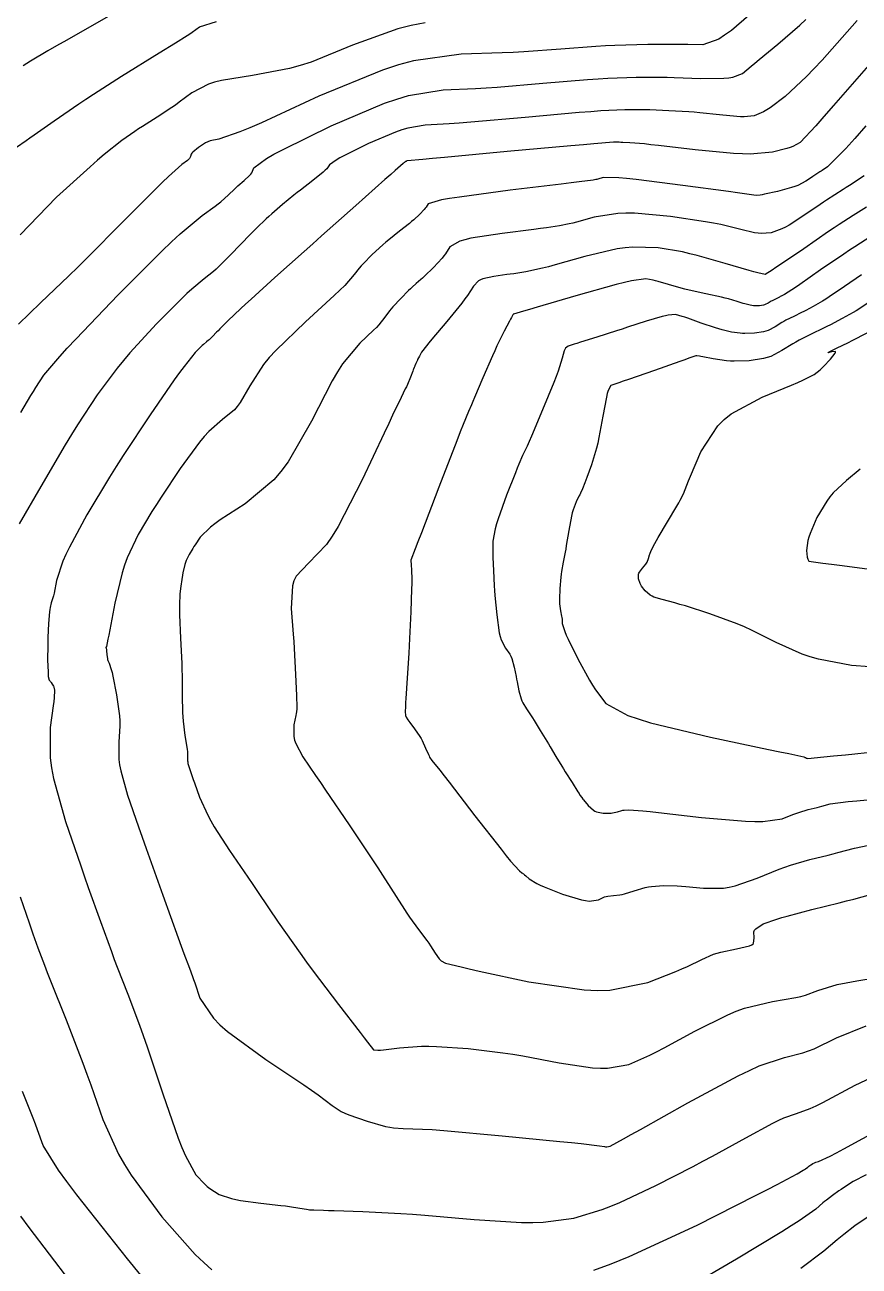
# Model space of a CAD drawing. Header units: metres. Extents: x 837117 to 838479, y 1189012 to 1191015.
# Drawn here: x 838061.8 to 838145.3, y 1189309.5 to 1189433.7 of the extents above; entities that cross this region are included whole.
import ezdxf

# ---------------------------------------------------------------- set-up
doc = ezdxf.new("R2010")
doc.units = ezdxf.units.M
doc.header["$LTSCALE"] = 0.3
doc.layers.add('COTAS 10', color=1, linetype='Continuous')
doc.layers.add('COTAS INT', color=252, linetype='Continuous')

msp = doc.modelspace()

# ---------------------------------------------------------------- linework, layer by layer
at = {"layer": 'COTAS 10'}
for points in [[(838061.37, 1189394.89), (838062.37, 1189396.59), (838062.63, 1189397.01), (838062.87, 1189397.41), (838063.67, 1189398.63), (838065.25, 1189400.51), (838065.99, 1189401.32), (838066.86, 1189402.25), (838071.1, 1189406.66), (838075.48, 1189411.05), (838076.45, 1189411.97), (838077.31, 1189412.77), (838079.5, 1189414.6), (838080.82, 1189415.54), (838081.12, 1189415.77), (838081.39, 1189415.99), (838082.14, 1189416.67), (838082.73, 1189417.26), (838082.9, 1189417.42), (838083.07, 1189417.57), (838083.71, 1189418.1), (838084.26, 1189418.6), (838084.37, 1189418.74), (838084.47, 1189418.88), (838084.69, 1189419.37), (838085.95, 1189420.32), (838086.7, 1189420.74), (838087.62, 1189421.23), (838092.42, 1189423.58), (838097.75, 1189425.84), (838099.01, 1189426.27), (838100.18, 1189426.62), (838103.62, 1189427.2), (838106.88, 1189427.32), (838107.94, 1189427.38), (838109.05, 1189427.46), (838113.62, 1189427.84), (838118.09, 1189428.22), (838119.15, 1189428.29), (838120.12, 1189428.35), (838122.96, 1189428.46), (838125.37, 1189428.45), (838126.06, 1189428.44), (838126.77, 1189428.42), (838129.43, 1189428.33), (838131.74, 1189428.34), (838132.22, 1189428.38), (838132.64, 1189428.44), (838133.61, 1189428.82), (838134.48, 1189429.57), (838134.84, 1189429.87), (838135.25, 1189430.21), (838137.15, 1189431.75), (838139.34, 1189433.66), (838139.93, 1189434.22)], [(838146.01, 1189415.45), (838144.66, 1189414.6), (838143.29, 1189413.72), (838142.78, 1189413.38), (838142.22, 1189413), (838139.73, 1189411.29), (838137.41, 1189409.69), (838136.95, 1189409.39), (838136.57, 1189409.13), (838135.86, 1189408.71), (838135.13, 1189408.86), (838134.74, 1189408.96), (838134.26, 1189409.1), (838131.86, 1189409.82), (838129.05, 1189410.62), (838128.31, 1189410.79), (838127.59, 1189410.96), (838125.16, 1189411.39), (838122.62, 1189411.45), (838121.85, 1189411.37), (838121.04, 1189411.26), (838117.83, 1189410.51), (838114.85, 1189409.66), (838114.17, 1189409.48), (838113.57, 1189409.33), (838111.92, 1189408.97), (838110.7, 1189408.78), (838110.35, 1189408.74), (838110, 1189408.69), (838108.71, 1189408.52), (838107.6, 1189408.27), (838107.36, 1189408.17), (838107.16, 1189408.06), (838106.67, 1189407.53), (838106.08, 1189406.61), (838105.81, 1189406.26), (838105.5, 1189405.85), (838103.99, 1189404.01), (838102.51, 1189402.24), (838102.21, 1189401.87), (838101.96, 1189401.56), (838101.47, 1189400.92), (838101.32, 1189400.66), (838101.29, 1189400.59), (838101.25, 1189400.54), (838101.16, 1189400.36), (838101.07, 1189400.19), (838101.05, 1189400.13), (838101.02, 1189400.06), (838100.91, 1189399.8), (838100.81, 1189399.57), (838100.79, 1189399.52), (838100.77, 1189399.48), (838100.73, 1189399.41), (838100.67, 1189399.24), (838100.63, 1189399.15), (838100.59, 1189399.03), (838100.36, 1189398.44), (838100.05, 1189397.69), (838099.95, 1189397.47), (838099.84, 1189397.25), (838099.43, 1189396.41), (838098.57, 1189394.62), (838098.18, 1189393.8), (838097.72, 1189392.84), (838095.54, 1189388.17), (838093.12, 1189383.49), (838092.53, 1189382.51), (838091.96, 1189381.67), (838090.16, 1189379.8), (838088.91, 1189378.51), (838088.7, 1189378.04), (838088.54, 1189377.53), (838088.41, 1189375.27), (838088.62, 1189372.7), (838088.67, 1189371.98), (838088.71, 1189371.26), (838088.85, 1189368.67), (838088.94, 1189366.56), (838088.95, 1189366.15), (838088.97, 1189365.81), (838088.98, 1189365.23), (838088.94, 1189364.93), (838088.91, 1189364.77), (838088.87, 1189364.58), (838088.68, 1189363.64), (838088.68, 1189362.45), (838088.76, 1189362.1), (838088.88, 1189361.75), (838089.59, 1189360.43), (838090.87, 1189358.56), (838091.34, 1189357.86), (838091.87, 1189357.08), (838094.22, 1189353.61), (838096.57, 1189350.11), (838097.09, 1189349.31), (838097.57, 1189348.58), (838099.75, 1189345.15), (838100, 1189344.77), (838100.26, 1189344.4), (838101.18, 1189343.14), (838102, 1189342.04), (838102.19, 1189341.78), (838102.36, 1189341.53), (838102.84, 1189340.78), (838103.22, 1189340.23), (838103.34, 1189340.12), (838103.45, 1189340.01), (838103.88, 1189339.77), (838105.43, 1189339.4), (838106.24, 1189339.21), (838107.23, 1189338.99), (838112.22, 1189337.91), (838117.75, 1189337.1), (838119.09, 1189337.05), (838120.33, 1189337.08), (838124.12, 1189337.83), (838126.92, 1189338.95), (838127.54, 1189339.21), (838128.09, 1189339.45), (838129.54, 1189340.16), (838130.69, 1189340.67), (838131.05, 1189340.78), (838131.44, 1189340.89), (838133, 1189341.2), (838134.31, 1189341.52), (838134.53, 1189341.63), (838134.69, 1189341.76), (838134.78, 1189342.32), (838134.73, 1189342.93), (838134.8, 1189343.08), (838134.92, 1189343.23), (838135.66, 1189343.71), (838137.02, 1189344.19), (838137.52, 1189344.34), (838138.07, 1189344.5), (838140.53, 1189345.14), (838143.27, 1189345.82), (838144.01, 1189346.01), (838144.73, 1189346.2), (838147.26, 1189346.89)], [(838145.37, 1189389.21), (838144.02, 1189388.1), (838142.67, 1189386.84), (838142.34, 1189386.44), (838142.03, 1189386.03), (838141.05, 1189384.37), (838140.38, 1189382.78), (838140.25, 1189382.41), (838140.15, 1189382.07), (838140.02, 1189381.07), (838140.08, 1189380.43), (838140.1, 1189380.3), (838140.13, 1189380.2), (838140.23, 1189380.02), (838141.65, 1189379.83), (838142.51, 1189379.72), (838143.57, 1189379.58), (838149.05, 1189378.86)], [(838077.08, 1189304), (838072.05, 1189310.19), (838066.96, 1189316.6), (838065.96, 1189317.93), (838065.13, 1189319.07), (838063.59, 1189321.54), (838063.04, 1189323.11), (838062.83, 1189323.67), (838062.59, 1189324.28), (838061.54, 1189326.95)], [(838145.99, 1189318.6), (838144.67, 1189317.94), (838143.7, 1189317.29), (838143.47, 1189317.13), (838143.25, 1189316.98), (838142.59, 1189316.52), (838142, 1189316.07), (838141.82, 1189315.93), (838141.64, 1189315.78), (838140.94, 1189315.17), (838139.27, 1189313.99), (838138.48, 1189313.48), (838137.55, 1189312.9), (838132.98, 1189310.14), (838128.1, 1189307.27)]]:
    msp.add_lwpolyline(points, dxfattribs=at)
at = {"layer": 'COTAS INT'}
for points in [[(838135.47, 1189435.69), (838132.48, 1189433.14), (838131.81, 1189432.66), (838131.22, 1189432.27), (838129.64, 1189431.69), (838128.11, 1189431.72), (838127.54, 1189431.72), (838126.91, 1189431.73), (838124.11, 1189431.72), (838120.82, 1189431.64), (838119.88, 1189431.59), (838118.93, 1189431.54), (838115.42, 1189431.26), (838111.7, 1189430.98), (838110.63, 1189430.92), (838109.53, 1189430.88), (838105.42, 1189430.77), (838100.66, 1189430.09), (838099.15, 1189429.68), (838097.57, 1189429.17), (838091.19, 1189426.54), (838085.46, 1189423.9), (838084.29, 1189423.39), (838083.29, 1189422.97), (838081.19, 1189422.26), (838080.31, 1189422.07), (838080.08, 1189421.98), (838079.86, 1189421.89), (838079.13, 1189421.42), (838078.59, 1189420.95), (838078.49, 1189420.85), (838078.42, 1189420.75), (838078.33, 1189420.52), (838078.23, 1189420.3), (838078.15, 1189420.22), (838078.05, 1189420.12), (838077.48, 1189419.7), (838076.14, 1189418.53), (838075.55, 1189417.96), (838074.87, 1189417.29), (838071.61, 1189414), (838067.98, 1189410.34), (838067.06, 1189409.44), (838066.18, 1189408.58), (838063.33, 1189405.88), (838061.11, 1189403.73)], [(838060.93, 1189421.46), (838061.89, 1189422.11), (838062.27, 1189422.38), (838062.7, 1189422.68), (838064.7, 1189424.1), (838067.16, 1189425.79), (838067.88, 1189426.27), (838068.62, 1189426.76), (838071.43, 1189428.54), (838075.22, 1189430.88), (838076.83, 1189431.88), (838078, 1189432.62), (838078.27, 1189432.8), (838078.52, 1189432.97), (838079.25, 1189433.51), (838080.93, 1189434.03)], [(838145.09, 1189434.12), (838141.56, 1189430.16), (838140.74, 1189429.28), (838139.99, 1189428.51), (838137.86, 1189426.52), (838136.37, 1189425.4), (838136.02, 1189425.18), (838135.7, 1189424.98), (838134.76, 1189424.58), (838133.77, 1189424.5), (838133.41, 1189424.5), (838133.02, 1189424.52), (838131.29, 1189424.69), (838129.32, 1189424.9), (838128.77, 1189424.95), (838128.22, 1189424.99), (838126.21, 1189425.1), (838124.32, 1189425.17), (838123.83, 1189425.18), (838123.36, 1189425.19), (838121.82, 1189425.2), (838119.42, 1189425.07), (838118.41, 1189425), (838117.26, 1189424.91), (838111.83, 1189424.42), (838106.4, 1189423.94), (838105.24, 1189423.84), (838104.23, 1189423.77), (838101.83, 1189423.64), (838100.09, 1189423.34), (838099.5, 1189423.17), (838098.86, 1189422.95), (838096.17, 1189421.81), (838093.75, 1189420.62), (838093.28, 1189420.37), (838092.91, 1189420.16), (838092.27, 1189419.68), (838091.98, 1189419.29), (838091.81, 1189419.14), (838091.61, 1189418.96), (838090.59, 1189418.12), (838089.36, 1189417.16), (838089.03, 1189416.9), (838088.7, 1189416.64), (838087.56, 1189415.7), (838086.49, 1189414.78), (838086.2, 1189414.52), (838085.92, 1189414.27), (838084.96, 1189413.35), (838083.99, 1189412.38), (838083.7, 1189412.08), (838083.41, 1189411.78), (838082.29, 1189410.6), (838081.19, 1189409.49), (838080.9, 1189409.23), (838080.63, 1189408.99), (838079.72, 1189408.28), (838078.47, 1189407.24), (838077.99, 1189406.79), (838077.44, 1189406.26), (838074.95, 1189403.77), (838072.28, 1189400.88), (838071.62, 1189400.1), (838070.99, 1189399.34), (838068.99, 1189396.65), (838067.04, 1189393.65), (838066.44, 1189392.68), (838065.81, 1189391.66), (838063.35, 1189387.49), (838061.2, 1189383.74)], [(838101.83, 1189433.88), (838100.44, 1189433.62), (838099.09, 1189433.3), (838094.55, 1189431.67), (838090.42, 1189429.97), (838089.32, 1189429.62), (838088.25, 1189429.31), (838084.55, 1189428.61), (838081.45, 1189428.12), (838080.76, 1189427.94), (838080.14, 1189427.75), (838078.48, 1189426.9), (838077.22, 1189425.94), (838076.85, 1189425.67), (838076.47, 1189425.41), (838075.01, 1189424.46), (838073.53, 1189423.52), (838073.14, 1189423.27), (838072.76, 1189423.02), (838071.47, 1189422.12), (838069.71, 1189420.71), (838069.04, 1189420.14), (838068.3, 1189419.48), (838064.94, 1189416.45), (838061.3, 1189412.68)], [(838071.02, 1189435.05), (838065.95, 1189432.17), (838064.92, 1189431.58), (838064.07, 1189431.08), (838062.34, 1189430.06), (838061.6, 1189429.59)], [(838147.61, 1189431.22), (838142.72, 1189425.61), (838141.74, 1189424.51), (838140.93, 1189423.6), (838139.37, 1189421.93), (838138.64, 1189421.53), (838138.36, 1189421.43), (838138.04, 1189421.32), (838136.59, 1189420.95), (838134.38, 1189420.76), (838133.59, 1189420.77), (838132.71, 1189420.8), (838128.86, 1189421.17), (838125.2, 1189421.61), (838124.43, 1189421.7), (838123.78, 1189421.77), (838122.32, 1189421.9), (838121.61, 1189421.93), (838121.43, 1189421.93), (838121.26, 1189421.94), (838120.68, 1189421.94), (838118.72, 1189421.79), (838117.68, 1189421.7), (838116.42, 1189421.59), (838110.04, 1189421), (838103.76, 1189420.42), (838102.55, 1189420.3), (838101.59, 1189420.21), (838100.04, 1189420.07), (838100, 1189420.07), (838099.98, 1189420.06), (838099.93, 1189420.03), (838099.88, 1189420.01), (838099.87, 1189420.01), (838099.86, 1189420), (838099.85, 1189419.99), (838099.84, 1189419.99), (838099.84, 1189419.98), (838099.84, 1189419.98), (838099.77, 1189419.93), (838099.75, 1189419.91), (838099.73, 1189419.9), (838099.63, 1189419.81), (838098.84, 1189419.11), (838098.38, 1189418.7), (838097.81, 1189418.2), (838094.9, 1189415.62), (838091.47, 1189412.58), (838090.58, 1189411.79), (838089.72, 1189411.01), (838086.8, 1189408.4), (838084.4, 1189406.23), (838083.86, 1189405.74), (838083.38, 1189405.29), (838082.09, 1189404.06), (838081.28, 1189403.26), (838081.1, 1189403.08), (838080.95, 1189402.93), (838080.54, 1189402.51), (838080.28, 1189402.25), (838080.21, 1189402.18), (838080.15, 1189402.13), (838079.93, 1189401.96), (838079.64, 1189401.71), (838079.52, 1189401.61), (838079.39, 1189401.48), (838078.81, 1189400.89), (838077.7, 1189399.51), (838077.24, 1189398.89), (838076.72, 1189398.16), (838074.3, 1189394.66), (838071.61, 1189390.59), (838070.91, 1189389.49), (838070.23, 1189388.42), (838067.98, 1189384.66), (838066.23, 1189381.43), (838065.87, 1189380.69), (838065.57, 1189380), (838064.93, 1189378.08), (838064.68, 1189376.82), (838064.62, 1189376.55), (838064.57, 1189376.33), (838064.41, 1189375.84), (838064.3, 1189375.37), (838064.27, 1189375.17), (838064.24, 1189374.93), (838064.14, 1189373.78), (838064.07, 1189372.39), (838064.06, 1189371.99), (838064.05, 1189371.59), (838064.04, 1189370.13), (838064.08, 1189368.91), (838064.09, 1189368.67), (838064.11, 1189368.47), (838064.2, 1189368.09), (838064.32, 1189367.96), (838064.35, 1189367.92), (838064.39, 1189367.88), (838064.51, 1189367.72), (838064.62, 1189367.52), (838064.65, 1189367.45), (838064.67, 1189367.39), (838064.74, 1189367.11), (838064.71, 1189366.35), (838064.67, 1189365.98), (838064.61, 1189365.54), (838064.3, 1189363.36), (838064.3, 1189360.32), (838064.43, 1189359.33), (838064.63, 1189358.27), (838065.84, 1189353.95), (838067.35, 1189349.53), (838067.74, 1189348.42), (838068.11, 1189347.36), (838069.32, 1189343.95), (838070.42, 1189340.95), (838070.71, 1189340.16), (838071.01, 1189339.38), (838072.06, 1189336.69), (838073.23, 1189333.58), (838073.6, 1189332.54), (838073.99, 1189331.42), (838075.57, 1189326.69), (838077.11, 1189322.26), (838077.48, 1189321.33), (838077.83, 1189320.51), (838078.87, 1189318.61), (838079.77, 1189317.65), (838080.02, 1189317.42), (838080.28, 1189317.22), (838081.21, 1189316.63), (838082.43, 1189316.21), (838082.87, 1189316.11), (838083.34, 1189316.02), (838085.39, 1189315.75), (838087.4, 1189315.54), (838087.84, 1189315.49), (838088.24, 1189315.44), (838089.29, 1189315.27), (838089.95, 1189315.15), (838090.11, 1189315.12), (838090.26, 1189315.1), (838090.69, 1189315.08), (838091.67, 1189315.06), (838092.15, 1189315.04), (838092.72, 1189315.02), (838095.58, 1189314.94), (838099.4, 1189314.74), (838100.58, 1189314.66), (838101.81, 1189314.57), (838106.73, 1189314.13), (838111.47, 1189313.83), (838112.6, 1189313.83), (838113.64, 1189313.86), (838116.73, 1189314.26), (838119.55, 1189315.13), (838120.41, 1189315.47), (838121.32, 1189315.84), (838124.93, 1189317.52), (838128.65, 1189319.44), (838129.64, 1189319.95), (838130.6, 1189320.47), (838133.92, 1189322.29), (838136.63, 1189323.76), (838137.22, 1189324.05), (838137.73, 1189324.29), (838138.99, 1189324.73), (838140.37, 1189325.24), (838140.97, 1189325.51), (838141.65, 1189325.85), (838144.87, 1189327.57), (838148.72, 1189329.38)], [(838145.95, 1189423.57), (838144.84, 1189422.33), (838143.93, 1189421.32), (838142.12, 1189419.48), (838141.58, 1189419.13), (838141.46, 1189419.05), (838141.35, 1189418.98), (838141.05, 1189418.79), (838140.74, 1189418.59), (838140.63, 1189418.51), (838140.5, 1189418.43), (838139.94, 1189418.04), (838139.12, 1189417.62), (838138.82, 1189417.5), (838138.5, 1189417.4), (838137.1, 1189417.02), (838135.81, 1189416.74), (838135.56, 1189416.69), (838135.35, 1189416.65), (838134.97, 1189416.6), (838133.8, 1189416.77), (838133.09, 1189416.88), (838132.21, 1189417), (838127.62, 1189417.63), (838122.94, 1189418.22), (838122, 1189418.32), (838121.21, 1189418.39), (838119.64, 1189418.4), (838119.13, 1189418.26), (838119.02, 1189418.23), (838118.92, 1189418.2), (838118.64, 1189418.14), (838117.24, 1189417.97), (838116.44, 1189417.87), (838115.45, 1189417.75), (838110.35, 1189417.13), (838105.26, 1189416.46), (838104.28, 1189416.31), (838103.48, 1189416.17), (838102.13, 1189415.78), (838101.92, 1189415.44), (838101.84, 1189415.33), (838101.74, 1189415.22), (838101.31, 1189414.75), (838100.69, 1189414.19), (838100.48, 1189414.01), (838100.25, 1189413.82), (838099.27, 1189413.05), (838098.18, 1189412.19), (838097.88, 1189411.94), (838097.59, 1189411.68), (838096.53, 1189410.71), (838095.62, 1189409.79), (838095.41, 1189409.57), (838095.23, 1189409.35), (838094.74, 1189408.69), (838093.78, 1189407.61), (838093.3, 1189407.14), (838092.72, 1189406.59), (838089.85, 1189403.97), (838086.87, 1189401.1), (838086.23, 1189400.39), (838085.66, 1189399.71), (838084.27, 1189397.57), (838083.31, 1189395.89), (838083.02, 1189395.51), (838082.73, 1189395.16), (838081.56, 1189394.19), (838080.17, 1189392.98), (838079.72, 1189392.49), (838079.25, 1189391.92), (838077.32, 1189389.3), (838075.4, 1189386.41), (838074.93, 1189385.67), (838074.48, 1189384.97), (838073.1, 1189382.68), (838072, 1189380.35), (838071.74, 1189379.62), (838071.5, 1189378.86), (838070.76, 1189375.8), (838070.26, 1189373.13), (838070.16, 1189372.62), (838070.08, 1189372.2), (838069.92, 1189371.48), (838069.88, 1189371.39), (838069.88, 1189371.37), (838069.88, 1189371.35), (838069.89, 1189371.3), (838069.92, 1189371.17), (838069.93, 1189371.11), (838069.94, 1189371.03), (838069.97, 1189370.66), (838070.02, 1189370.25), (838070.04, 1189370.16), (838070.07, 1189370.07), (838070.21, 1189369.8), (838070.41, 1189369.18), (838070.49, 1189368.87), (838070.57, 1189368.5), (838070.93, 1189366.65), (838071.22, 1189364.55), (838071.26, 1189364.03), (838071.27, 1189363.52), (838071.17, 1189361.89), (838071.17, 1189360.18), (838071.25, 1189359.62), (838071.36, 1189359.03), (838072.04, 1189356.6), (838073.13, 1189353.44), (838073.5, 1189352.39), (838073.89, 1189351.27), (838075.57, 1189346.6), (838077.11, 1189342.33), (838077.42, 1189341.47), (838077.69, 1189340.74), (838078.24, 1189339.27), (838078.54, 1189338.46), (838078.64, 1189338.15), (838078.76, 1189337.81), (838079.27, 1189336.28), (838080.63, 1189334.27), (838081.28, 1189333.62), (838082.06, 1189332.94), (838085.87, 1189330.15), (838089.69, 1189327.6), (838090.46, 1189327.06), (838091.12, 1189326.6), (838092.51, 1189325.53), (838093.42, 1189324.94), (838093.78, 1189324.77), (838094.18, 1189324.59), (838096.02, 1189323.95), (838097.87, 1189323.44), (838098.29, 1189323.35), (838098.66, 1189323.29), (838099.62, 1189323.24), (838101.56, 1189323.18), (838102.54, 1189323.12), (838103.71, 1189323.02), (838109.53, 1189322.51), (838115.32, 1189321.94), (838116.48, 1189321.83), (838117.44, 1189321.73), (838119.28, 1189321.5), (838119.79, 1189321.42), (838119.9, 1189321.41), (838120.02, 1189321.41), (838120.34, 1189321.47), (838121.7, 1189322.2), (838122.46, 1189322.62), (838123.39, 1189323.14), (838128.14, 1189325.81), (838133.18, 1189328.51), (838134.29, 1189329.05), (838135.27, 1189329.49), (838137.8, 1189330.34), (838139.65, 1189330.79), (838140.2, 1189330.99), (838140.78, 1189331.22), (838143.01, 1189332.31), (838145.98, 1189333.52)], [(838145.78, 1189418.59), (838144.31, 1189417.62), (838143.98, 1189417.41), (838143.68, 1189417.21), (838142.85, 1189416.69), (838142.01, 1189416.15), (838141.7, 1189415.95), (838141.36, 1189415.72), (838139.84, 1189414.67), (838138.26, 1189413.66), (838137.89, 1189413.44), (838137.54, 1189413.26), (838136.48, 1189412.87), (838135.47, 1189412.8), (838135.15, 1189412.83), (838134.81, 1189412.88), (838133.42, 1189413.21), (838131.42, 1189413.7), (838130.7, 1189413.83), (838129.9, 1189413.98), (838126.39, 1189414.51), (838122.78, 1189414.83), (838121.92, 1189414.84), (838121.12, 1189414.82), (838118.74, 1189414.46), (838116.99, 1189413.96), (838116.6, 1189413.86), (838116.24, 1189413.77), (838115.28, 1189413.56), (838113.97, 1189413.38), (838113.39, 1189413.3), (838112.72, 1189413.22), (838109.53, 1189412.82), (838106.42, 1189412.34), (838105.8, 1189412.19), (838105.29, 1189412.04), (838104.31, 1189411.47), (838103.88, 1189410.79), (838103.71, 1189410.57), (838103.52, 1189410.34), (838102.65, 1189409.4), (838101.77, 1189408.54), (838101.57, 1189408.35), (838101.4, 1189408.19), (838100.94, 1189407.8), (838100.52, 1189407.43), (838100.36, 1189407.28), (838100.18, 1189407.11), (838099.39, 1189406.32), (838098.6, 1189405.48), (838098.42, 1189405.26), (838098.25, 1189405.06), (838097.8, 1189404.42), (838097.2, 1189403.68), (838096.95, 1189403.41), (838096.66, 1189403.12), (838095.29, 1189401.84), (838093.57, 1189399.77), (838093.05, 1189398.97), (838092.52, 1189398.08), (838090.45, 1189394.04), (838088.11, 1189389.94), (838087.4, 1189389), (838086.67, 1189388.14), (838083.83, 1189385.76), (838081.31, 1189384.14), (838080.79, 1189383.76), (838080.33, 1189383.41), (838079.31, 1189382.41), (838078.81, 1189381.66), (838078.68, 1189381.47), (838078.57, 1189381.29), (838078.21, 1189380.69), (838077.92, 1189380.08), (838077.85, 1189379.88), (838077.79, 1189379.68), (838077.59, 1189378.84), (838077.44, 1189377.96), (838077.4, 1189377.73), (838077.37, 1189377.51), (838077.27, 1189376.73), (838077.23, 1189375.61), (838077.23, 1189375.16), (838077.25, 1189374.65), (838077.35, 1189372.32), (838077.46, 1189369.78), (838077.48, 1189369.14), (838077.5, 1189368.53), (838077.51, 1189366.56), (838077.54, 1189364.87), (838077.56, 1189364.43), (838077.6, 1189364), (838077.79, 1189362.56), (838077.98, 1189361.41), (838078.01, 1189361.17), (838078.03, 1189360.95), (838078.04, 1189360.42), (838078.04, 1189360.04), (838078.06, 1189359.92), (838078.08, 1189359.78), (838078.23, 1189359.25), (838078.51, 1189358.45), (838078.61, 1189358.16), (838078.73, 1189357.83), (838079.24, 1189356.4), (838080.07, 1189354.58), (838080.37, 1189354.01), (838080.72, 1189353.42), (838082.25, 1189351.05), (838084.07, 1189348.4), (838084.59, 1189347.64), (838085.13, 1189346.85), (838087.13, 1189343.9), (838089.31, 1189340.77), (838089.95, 1189339.88), (838090.61, 1189338.98), (838093.16, 1189335.63), (838095.31, 1189332.85), (838095.73, 1189332.31), (838096.07, 1189331.87), (838096.66, 1189331.1), (838097.1, 1189331.06), (838097.36, 1189331.08), (838097.67, 1189331.1), (838099.25, 1189331.3), (838101.48, 1189331.46), (838102.21, 1189331.47), (838102.98, 1189331.45), (838106.13, 1189331.24), (838109.62, 1189330.82), (838110.61, 1189330.68), (838111.61, 1189330.51), (838115.26, 1189329.81), (838118.59, 1189329.3), (838119.37, 1189329.26), (838120.1, 1189329.26), (838122.23, 1189329.65), (838124.31, 1189330.57), (838125, 1189330.92), (838125.74, 1189331.3), (838128.84, 1189332.99), (838132.12, 1189334.61), (838132.97, 1189334.96), (838133.8, 1189335.26), (838136.61, 1189335.94), (838138.92, 1189336.34), (838139.44, 1189336.46), (838139.91, 1189336.58), (838141.15, 1189337.06), (838143.08, 1189337.64), (838143.97, 1189337.82), (838145.03, 1189338.02), (838150.14, 1189338.85)], [(838146.46, 1189412.51), (838144.83, 1189411.48), (838144.3, 1189411.13), (838143.74, 1189410.75), (838141.42, 1189409.17), (838139.32, 1189407.71), (838138.89, 1189407.42), (838138.53, 1189407.18), (838137.79, 1189406.7), (838137.47, 1189406.53), (838137.38, 1189406.49), (838137.29, 1189406.44), (838136.96, 1189406.28), (838136.64, 1189406.12), (838136.56, 1189406.07), (838136.47, 1189406.03), (838136.18, 1189405.85), (838135.88, 1189405.69), (838135.79, 1189405.66), (838135.69, 1189405.63), (838135.31, 1189405.57), (838134.91, 1189405.56), (838134.81, 1189405.57), (838134.71, 1189405.57), (838134.35, 1189405.62), (838133.95, 1189405.72), (838133.82, 1189405.76), (838133.68, 1189405.8), (838133.08, 1189406.01), (838132.19, 1189406.27), (838131.86, 1189406.35), (838131.51, 1189406.44), (838129.93, 1189406.78), (838128.26, 1189407.15), (838127.84, 1189407.25), (838127.45, 1189407.35), (838126.18, 1189407.71), (838125.14, 1189408.01), (838124.89, 1189408.07), (838124.65, 1189408.13), (838123.92, 1189408.27), (838122.47, 1189408.06), (838121.77, 1189407.9), (838120.95, 1189407.69), (838116.93, 1189406.56), (838113.03, 1189405.42), (838112.28, 1189405.2), (838111.68, 1189405.02), (838110.69, 1189404.74), (838110.65, 1189404.72), (838110.64, 1189404.72), (838110.63, 1189404.71), (838110.6, 1189404.67), (838110.46, 1189404.4), (838110.37, 1189404.24), (838110.27, 1189404.04), (838109.74, 1189403.03), (838109.02, 1189401.56), (838108.8, 1189401.07), (838108.56, 1189400.55), (838107.62, 1189398.36), (838106.77, 1189396.38), (838106.6, 1189395.98), (838106.46, 1189395.65), (838106.16, 1189395), (838105.64, 1189393.7), (838105.35, 1189392.97), (838105, 1189392.06), (838103.21, 1189387.43), (838101.45, 1189382.84), (838101.11, 1189381.96), (838100.84, 1189381.25), (838100.41, 1189380.1), (838100.41, 1189380.05), (838100.41, 1189380.02), (838100.41, 1189379.96), (838100.43, 1189379.79), (838100.43, 1189379.71), (838100.44, 1189379.62), (838100.48, 1189379.16), (838100.5, 1189378.17), (838100.5, 1189377.75), (838100.48, 1189377.26), (838100.4, 1189374.94), (838100.27, 1189372.26), (838100.23, 1189371.54), (838100.19, 1189370.82), (838100.03, 1189368.3), (838099.9, 1189366.28), (838099.87, 1189365.87), (838099.85, 1189365.54), (838099.83, 1189364.88), (838099.85, 1189364.68), (838099.86, 1189364.63), (838099.87, 1189364.57), (838099.93, 1189364.4), (838100.11, 1189364.12), (838100.19, 1189364), (838100.29, 1189363.86), (838100.77, 1189363.22), (838101.29, 1189362.47), (838101.42, 1189362.26), (838101.53, 1189362.05), (838101.87, 1189361.3), (838102.15, 1189360.66), (838102.22, 1189360.52), (838102.28, 1189360.39), (838102.51, 1189360.07), (838103.3, 1189359.08), (838103.72, 1189358.54), (838104.24, 1189357.89), (838106.82, 1189354.54), (838109.43, 1189351.19), (838109.95, 1189350.53), (838110.39, 1189349.99), (838111.26, 1189349.01), (838111.51, 1189348.83), (838111.56, 1189348.79), (838111.6, 1189348.76), (838111.68, 1189348.71), (838111.77, 1189348.62), (838111.9, 1189348.51), (838112.24, 1189348.21), (838113.01, 1189347.75), (838113.35, 1189347.59), (838113.74, 1189347.42), (838115.59, 1189346.7), (838117.47, 1189346.13), (838117.89, 1189346.05), (838118.26, 1189346), (838119.19, 1189346.13), (838119.8, 1189346.41), (838119.96, 1189346.46), (838120.12, 1189346.5), (838120.67, 1189346.56), (838121.32, 1189346.61), (838121.54, 1189346.66), (838121.77, 1189346.72), (838122.75, 1189347.03), (838123.86, 1189347.34), (838124.18, 1189347.41), (838124.5, 1189347.46), (838125.7, 1189347.54), (838127.06, 1189347.51), (838127.48, 1189347.49), (838127.93, 1189347.46), (838129.7, 1189347.28), (838131.69, 1189347.3), (838132.26, 1189347.39), (838132.85, 1189347.52), (838135.06, 1189348.28), (838137.26, 1189349.18), (838137.84, 1189349.39), (838138.41, 1189349.58), (838140.35, 1189350.14), (838142.17, 1189350.59), (838142.66, 1189350.72), (838143.14, 1189350.84), (838144.81, 1189351.3), (838146.88, 1189351.71)], [(838145.52, 1189408.68), (838143.8, 1189407.51), (838142.28, 1189406.48), (838141.93, 1189406.25), (838141.61, 1189406.04), (838140.68, 1189405.49), (838139.93, 1189405.1), (838139.72, 1189404.99), (838139.51, 1189404.89), (838138.72, 1189404.51), (838137.95, 1189404.12), (838137.75, 1189404.01), (838137.55, 1189403.9), (838136.87, 1189403.47), (838136.15, 1189403.1), (838135.93, 1189403.03), (838135.7, 1189402.96), (838134.79, 1189402.82), (838133.84, 1189402.8), (838133.59, 1189402.8), (838133.35, 1189402.82), (838132.51, 1189402.93), (838131.56, 1189403.17), (838131.24, 1189403.26), (838130.9, 1189403.37), (838129.47, 1189403.85), (838128.11, 1189404.32), (838127.82, 1189404.42), (838127.55, 1189404.5), (838126.89, 1189404.69), (838126.17, 1189404.64), (838125.88, 1189404.58), (838125.54, 1189404.5), (838123.96, 1189404.03), (838122.07, 1189403.42), (838121.54, 1189403.25), (838121, 1189403.07), (838119.03, 1189402.44), (838117.37, 1189401.92), (838117.03, 1189401.81), (838116.74, 1189401.72), (838116.14, 1189401.54), (838115.89, 1189401.32), (838115.82, 1189401.2), (838115.76, 1189401.06), (838115.55, 1189400.34), (838115.13, 1189399.02), (838114.94, 1189398.5), (838114.71, 1189397.9), (838113.59, 1189395.17), (838112.47, 1189392.54), (838112.23, 1189392), (838112.04, 1189391.54), (838111.59, 1189390.59), (838111.21, 1189389.73), (838111.05, 1189389.33), (838110.86, 1189388.86), (838109.98, 1189386.61), (838109.14, 1189384.26), (838108.98, 1189383.74), (838108.85, 1189383.26), (838108.62, 1189382.01), (838108.61, 1189381.01), (838108.61, 1189380.71), (838108.62, 1189380.38), (838108.66, 1189379.09), (838108.75, 1189377.56), (838108.78, 1189377.09), (838108.82, 1189376.59), (838108.99, 1189374.64), (838109.24, 1189372.85), (838109.33, 1189372.47), (838109.43, 1189372.13), (838109.87, 1189371.3), (838110.31, 1189370.69), (838110.41, 1189370.49), (838110.5, 1189370.28), (838110.75, 1189369.41), (838110.94, 1189368.46), (838110.99, 1189368.2), (838111.04, 1189367.95), (838111.22, 1189367.05), (838111.44, 1189366.24), (838111.51, 1189366.03), (838111.6, 1189365.84), (838111.96, 1189365.22), (838112.43, 1189364.54), (838112.57, 1189364.32), (838112.73, 1189364.08), (838113.35, 1189363.08), (838114, 1189362), (838114.17, 1189361.72), (838114.34, 1189361.44), (838114.91, 1189360.48), (838115.5, 1189359.51), (838115.67, 1189359.23), (838115.85, 1189358.94), (838116.54, 1189357.85), (838117.13, 1189356.93), (838117.24, 1189356.75), (838117.33, 1189356.61), (838117.5, 1189356.36), (838117.62, 1189356.21), (838117.68, 1189356.13), (838118.15, 1189355.56), (838118.67, 1189355.08), (838118.82, 1189354.99), (838118.99, 1189354.92), (838119.64, 1189354.78), (838120.29, 1189354.79), (838120.44, 1189354.8), (838120.59, 1189354.82), (838121.07, 1189354.94), (838121.51, 1189355.06), (838121.63, 1189355.08), (838121.76, 1189355.1), (838122.22, 1189355.14), (838123.63, 1189355.03), (838124.34, 1189354.95), (838125.2, 1189354.86), (838129.48, 1189354.37), (838133.89, 1189353.98), (838134.83, 1189353.95), (838135.64, 1189353.95), (838137.57, 1189354.23), (838138.65, 1189354.67), (838138.94, 1189354.77), (838139.22, 1189354.87), (838140.17, 1189355.15), (838141.07, 1189355.37), (838141.31, 1189355.43), (838141.55, 1189355.49), (838142.37, 1189355.72), (838144.19, 1189355.97), (838145.05, 1189356.04), (838146.07, 1189356.12)], [(838146.17, 1189405.86), (838145.24, 1189405.25), (838144.96, 1189405.08), (838144.68, 1189404.91), (838143.57, 1189404.29), (838142.39, 1189403.67), (838142.05, 1189403.5), (838141.72, 1189403.33), (838140.48, 1189402.74), (838139.26, 1189402.13), (838138.94, 1189401.95), (838138.63, 1189401.77), (838137.55, 1189401.1), (838136.42, 1189400.51), (838136.07, 1189400.4), (838135.7, 1189400.29), (838134.26, 1189400.07), (838132.77, 1189400.03), (838132.38, 1189400.04), (838131.99, 1189400.07), (838130.67, 1189400.25), (838129.64, 1189400.45), (838129.44, 1189400.49), (838129.29, 1189400.52), (838129.02, 1189400.57), (838128.99, 1189400.58), (838128.98, 1189400.57), (838128.97, 1189400.57), (838128.91, 1189400.56), (838128.24, 1189400.32), (838127.84, 1189400.18), (838127.34, 1189400.01), (838124.78, 1189399.11), (838122.18, 1189398.2), (838121.66, 1189398.02), (838121.23, 1189397.87), (838120.41, 1189397.59), (838120.14, 1189397.08), (838120.06, 1189396.78), (838119.97, 1189396.42), (838119.62, 1189394.54), (838119.22, 1189392.38), (838119.1, 1189391.84), (838118.97, 1189391.33), (838118.47, 1189389.67), (838118, 1189388.4), (838117.9, 1189388.12), (838117.81, 1189387.87), (838117.57, 1189387.25), (838117.37, 1189386.81), (838117.3, 1189386.67), (838117.23, 1189386.53), (838116.95, 1189385.96), (838116.64, 1189385.15), (838116.56, 1189384.85), (838116.48, 1189384.52), (838116.21, 1189383.08), (838115.96, 1189381.59), (838115.9, 1189381.23), (838115.84, 1189380.9), (838115.64, 1189379.9), (838115.48, 1189378.98), (838115.44, 1189378.7), (838115.41, 1189378.42), (838115.3, 1189377.29), (838115.27, 1189376.22), (838115.27, 1189375.96), (838115.28, 1189375.73), (838115.37, 1189375.04), (838115.48, 1189374.5), (838115.51, 1189374.36), (838115.53, 1189374.22), (838115.56, 1189373.77), (838115.81, 1189372.98), (838115.96, 1189372.62), (838116.14, 1189372.21), (838117.11, 1189370.23), (838118.28, 1189368.12), (838118.58, 1189367.62), (838118.88, 1189367.15), (838119.91, 1189365.78), (838122.11, 1189364.58), (838123.15, 1189364.22), (838124.38, 1189363.85), (838130.39, 1189362.41), (838136.21, 1189361.18), (838137.33, 1189360.94), (838138.24, 1189360.75), (838139.72, 1189360.43), (838139.8, 1189360.4), (838139.84, 1189360.38), (838139.91, 1189360.35), (838139.99, 1189360.31), (838140.01, 1189360.3), (838140.04, 1189360.3), (838140.13, 1189360.28), (838141.73, 1189360.43), (838142.7, 1189360.52), (838143.9, 1189360.64), (838150.13, 1189361.29)], [(838148.17, 1189369.3), (838144.5, 1189369.58), (838141.2, 1189370.22), (838140.37, 1189370.45), (838139.57, 1189370.71), (838136.97, 1189371.87), (838134.51, 1189373.11), (838133.79, 1189373.43), (838133.06, 1189373.74), (838130.33, 1189374.74), (838127.88, 1189375.53), (838127.33, 1189375.69), (838126.84, 1189375.84), (838125.55, 1189376.17), (838124.73, 1189376.42), (838124.54, 1189376.51), (838124.36, 1189376.61), (838123.85, 1189377.03), (838123.49, 1189377.51), (838123.42, 1189377.65), (838123.35, 1189377.78), (838123.19, 1189378.25), (838123.19, 1189378.7), (838123.23, 1189378.81), (838123.28, 1189378.93), (838123.58, 1189379.33), (838123.92, 1189379.71), (838123.99, 1189379.81), (838124.05, 1189379.92), (838124.2, 1189380.28), (838124.3, 1189380.64), (838124.33, 1189380.73), (838124.36, 1189380.83), (838124.49, 1189381.16), (838124.82, 1189381.79), (838124.98, 1189382.07), (838125.17, 1189382.39), (838126.1, 1189383.95), (838127.03, 1189385.51), (838127.21, 1189385.84), (838127.37, 1189386.13), (838127.68, 1189386.77), (838128.01, 1189387.63), (838128.18, 1189388.04), (838128.39, 1189388.53), (838129.42, 1189390.95), (838131.12, 1189393.56), (838131.75, 1189394.18), (838132.45, 1189394.75), (838135.55, 1189396.44), (838138.51, 1189397.63), (838139.12, 1189397.89), (838139.64, 1189398.12), (838140.78, 1189398.71), (838141.36, 1189399.18), (838141.53, 1189399.34), (838141.71, 1189399.51), (838142.42, 1189400.23), (838142.88, 1189400.83), (838142.91, 1189400.92), (838142.89, 1189400.99), (838142.49, 1189400.96), (838142.15, 1189400.88), (838142.18, 1189400.91), (838142.27, 1189400.96), (838143.02, 1189401.33), (838144.22, 1189401.91), (838144.59, 1189402.09), (838144.97, 1189402.29), (838146.46, 1189403.08)], [(838061.3, 1189346.43), (838062.19, 1189343.82), (838062.39, 1189343.23), (838062.57, 1189342.7), (838063.06, 1189341.3), (838063.72, 1189339.58), (838064, 1189338.85), (838064.33, 1189338.02), (838065.88, 1189334.12), (838067.57, 1189329.78), (838067.98, 1189328.68), (838068.37, 1189327.61), (838069.58, 1189324.12), (838071.12, 1189320.67), (838071.72, 1189319.63), (838072.4, 1189318.56), (838075.46, 1189314.4), (838078.81, 1189310.63), (838079.67, 1189309.81), (838080.49, 1189309.08)], [(838118.71, 1189309.05), (838120.45, 1189309.7), (838122.24, 1189310.42), (838129.06, 1189313.56), (838134.91, 1189316.51), (838136.09, 1189317.12), (838137.07, 1189317.62), (838139.06, 1189318.68), (838139.67, 1189319.05), (838139.8, 1189319.13), (838139.9, 1189319.19), (838140.13, 1189319.35), (838140.22, 1189319.43), (838140.25, 1189319.45), (838140.27, 1189319.47), (838140.35, 1189319.53), (838140.44, 1189319.59), (838140.46, 1189319.61), (838140.5, 1189319.64), (838140.63, 1189319.72), (838140.8, 1189319.81), (838140.86, 1189319.83), (838140.93, 1189319.85), (838141.21, 1189319.92), (838142.38, 1189320.47), (838143, 1189320.8), (838143.75, 1189321.2), (838147.54, 1189323.27)], [(838061.33, 1189314.47), (838062.16, 1189313.31), (838066.23, 1189307.98)], [(838139.44, 1189309.26), (838141.75, 1189310.98), (838143.06, 1189312.12), (838143.4, 1189312.4), (838143.73, 1189312.67), (838144.83, 1189313.51), (838146.06, 1189314.36)]]:
    msp.add_lwpolyline(points, dxfattribs=at)

doc.saveas('drawing.dxf')
